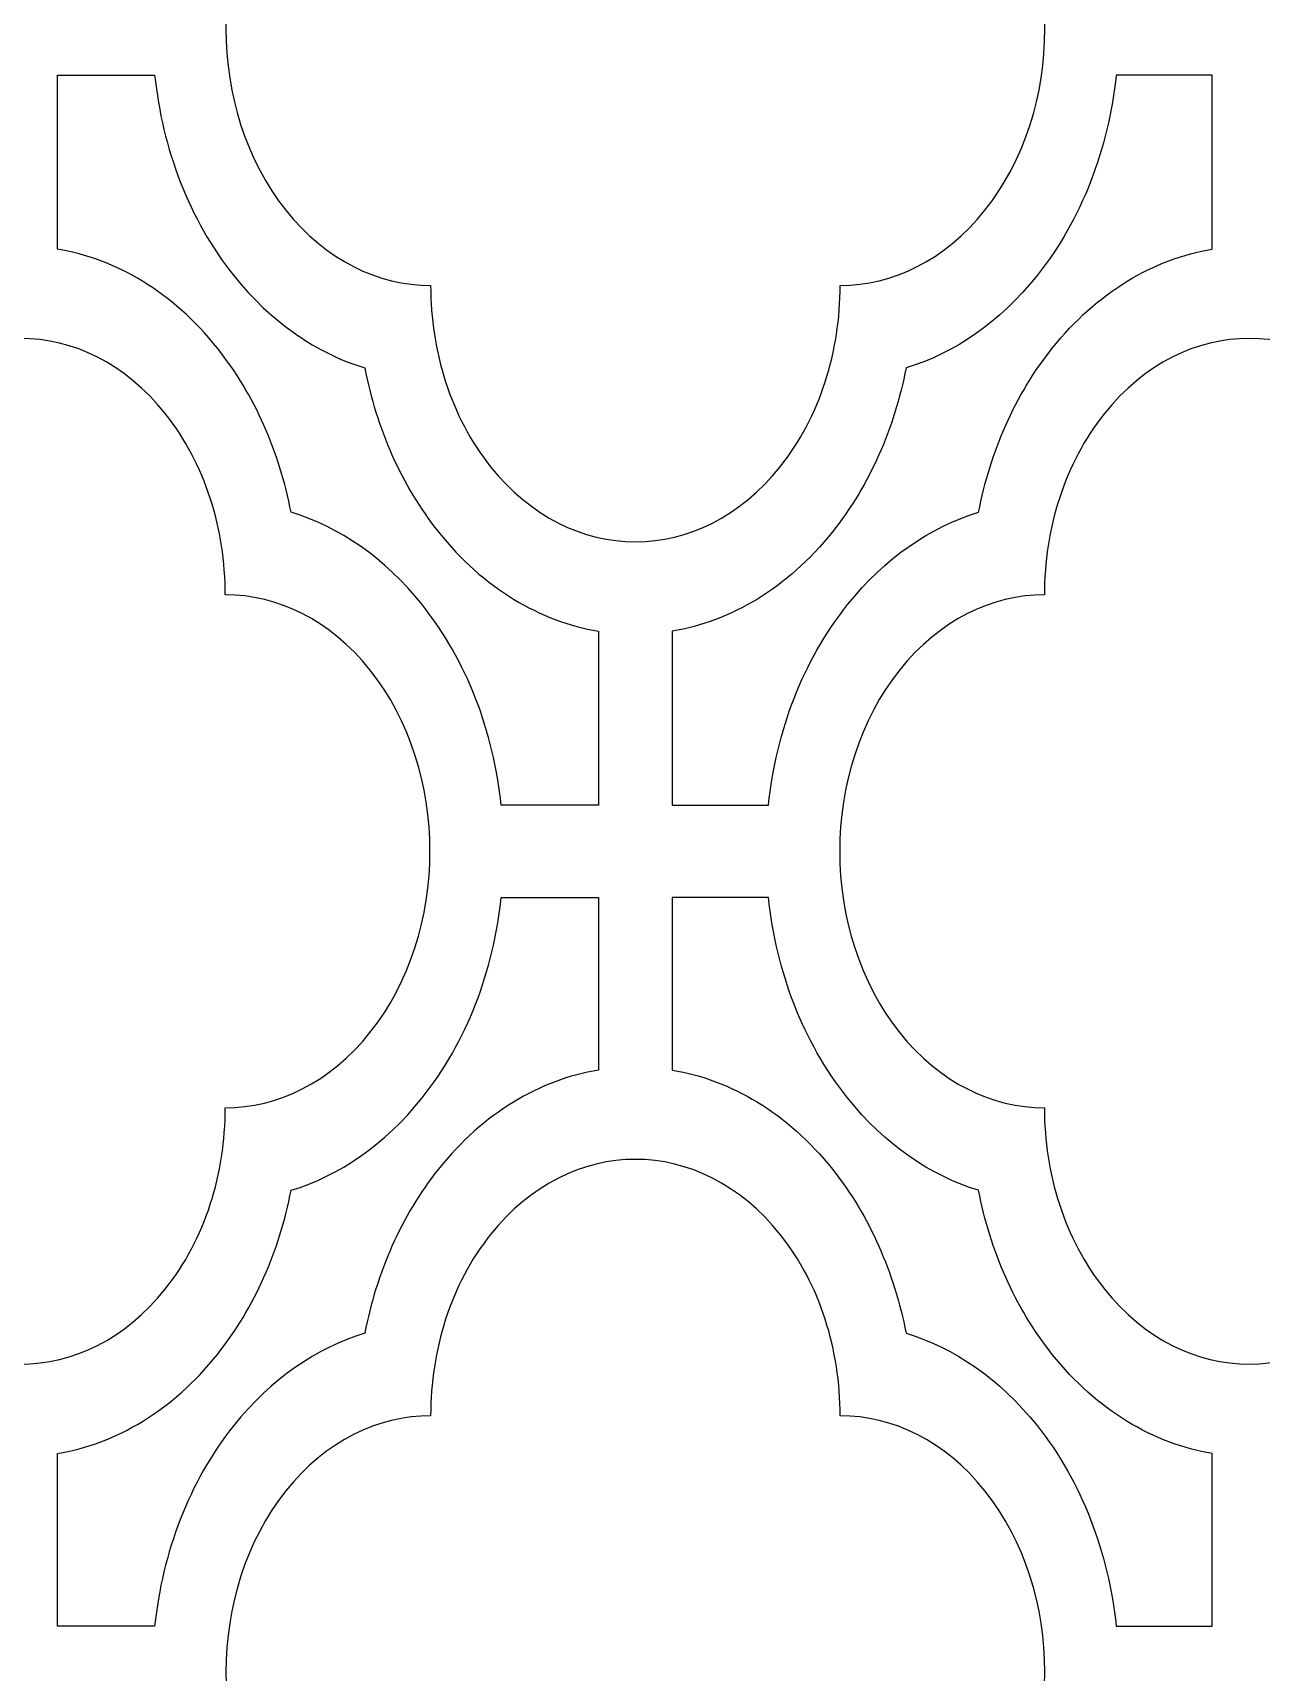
# Model space of a CAD drawing. Header units: centimetres. Extents: x -88 to 88, y -108 to 108.
# Drawn here: x -60.54 to -33.75, y 0 to 35.75 of the extents above; entities that cross this region are included whole.
import ezdxf

# ---------------------------------------------------------------- set-up
doc = ezdxf.new("R2010")
doc.units = ezdxf.units.CM
doc.header["$MEASUREMENT"] = 0
doc.layers.add('layer 1', color=7, linetype='Continuous')

msp = doc.modelspace()

# ---------------------------------------------------------------- linework, layer by layer
at = {"layer": 'layer 1', "color": 114}
for points, knots in [([(-51.86683, 41.42393), (-51.86634, 42.85459), (-51.43037, 44.28506), (-50.55893, 45.37636), (-50.55893, 45.37636), (-48.81504, 47.5602), (-45.98659, 47.56019), (-44.24272, 45.37636), (-44.24272, 45.37636), (-43.37128, 44.28506), (-42.9353, 42.85461), (-42.93481, 41.42393), (-42.93481, 41.42393), (-41.79237, 41.42333), (-40.65009, 40.87736), (-39.77865, 39.78607), (-39.77865, 39.78607), (-38.03478, 37.60222), (-38.03478, 34.06019), (-39.77865, 31.87635), (-39.77865, 31.87635), (-40.65003, 30.78513), (-41.79222, 30.23918), (-42.93458, 30.23849), (-42.93458, 30.23849), (-42.93507, 28.80776), (-43.37107, 27.37721), (-44.24256, 26.28586), (-44.24256, 26.28586), (-45.98652, 24.10191), (-48.81511, 24.10193), (-50.55908, 26.28587), (-50.55908, 26.28587), (-51.43056, 27.37721), (-51.86656, 28.80773), (-51.86704, 30.23847), (-51.86704, 30.23847), (-53.0094, 30.23915), (-54.1516, 30.78513), (-55.02298, 31.87635), (-55.02298, 31.87635), (-56.76686, 34.06019), (-56.76686, 37.60222), (-55.02298, 39.78607), (-55.02298, 39.78607), (-54.15155, 40.87736), (-53.00927, 41.42333), (-51.86683, 41.42393)], [0, 0, 0, 0, 0.07692308, 0.07692308, 0.07692308, 0.07692308, 0.15384615, 0.15384615, 0.15384615, 0.15384615, 0.23076923, 0.23076923, 0.23076923, 0.23076923, 0.30769231, 0.30769231, 0.30769231, 0.30769231, 0.38461538, 0.38461538, 0.38461538, 0.38461538, 0.46153846, 0.46153846, 0.46153846, 0.46153846, 0.53846154, 0.53846154, 0.53846154, 0.53846154, 0.61538462, 0.61538462, 0.61538462, 0.61538462, 0.69230769, 0.69230769, 0.69230769, 0.69230769, 0.76923077, 0.76923077, 0.76923077, 0.76923077, 0.84615385, 0.84615385, 0.84615385, 0.84615385, 1, 1, 1, 1]), ([(-48.20473, 18.90661), (-48.20473, 18.90661), (-48.20474, 19.90816), (-48.20474, 19.90816), (-48.20474, 19.90816), (-48.20474, 19.90816), (-48.20474, 19.9174), (-48.20474, 19.9174), (-48.20474, 19.9174), (-48.20474, 19.9174), (-48.20473, 22.70091), (-48.20473, 22.70091), (-48.20473, 22.70091), (-49.4817, 22.91317), (-50.71506, 23.63356), (-51.69605, 24.86204), (-51.69605, 24.86204), (-52.51342, 25.88563), (-53.04909, 27.12863), (-53.30309, 28.43979), (-53.30309, 28.43979), (-54.35013, 28.75788), (-55.34273, 29.42874), (-56.16011, 30.45234), (-56.16011, 30.45234), (-57.14109, 31.68081), (-57.71634, 33.2253), (-57.88584, 34.82439), (-57.88584, 34.82439), (-57.88584, 34.82439), (-60.0081, 34.82434), (-60.0081, 34.82434), (-60.0081, 34.82434), (-60.0081, 34.82434), (-60.0081, 31.03028), (-60.0081, 31.03028), (-60.0081, 31.03028), (-58.73116, 30.81802), (-57.49778, 30.09765), (-56.51679, 28.86917), (-56.51679, 28.86917), (-55.69941, 27.84557), (-55.16371, 26.60255), (-54.90972, 25.29136), (-54.90972, 25.29136), (-53.8627, 24.97328), (-52.8701, 24.30246), (-52.05273, 23.27887), (-52.05273, 23.27887), (-51.07169, 22.05033), (-50.49643, 20.50574), (-50.32696, 18.90656), (-50.32696, 18.90656), (-50.32696, 18.90656), (-48.20473, 18.90661), (-48.20473, 18.90661)], [0, 0, 0, 0, 0.06666667, 0.06666667, 0.06666667, 0.06666667, 0.13333333, 0.13333333, 0.13333333, 0.13333333, 0.2, 0.2, 0.2, 0.2, 0.26666667, 0.26666667, 0.26666667, 0.26666667, 0.33333333, 0.33333333, 0.33333333, 0.33333333, 0.4, 0.4, 0.4, 0.4, 0.46666667, 0.46666667, 0.46666667, 0.46666667, 0.53333333, 0.53333333, 0.53333333, 0.53333333, 0.6, 0.6, 0.6, 0.6, 0.66666667, 0.66666667, 0.66666667, 0.66666667, 0.73333333, 0.73333333, 0.73333333, 0.73333333, 0.8, 0.8, 0.8, 0.8, 0.86666667, 0.86666667, 0.86666667, 0.86666667, 1, 1, 1, 1]), ([(-46.59689, 18.90661), (-46.59689, 18.90661), (-46.5969, 19.92828), (-46.5969, 19.92828), (-46.5969, 19.92828), (-46.5969, 19.92828), (-46.5969, 19.93893), (-46.5969, 19.93893), (-46.5969, 19.93893), (-46.5969, 19.93893), (-46.59694, 22.7009), (-46.59694, 22.7009), (-46.59694, 22.7009), (-45.31996, 22.91315), (-44.08659, 23.63354), (-43.10559, 24.86204), (-43.10559, 24.86204), (-42.28822, 25.88562), (-41.75251, 27.12863), (-41.49851, 28.4398), (-41.49851, 28.4398), (-40.45148, 28.75788), (-39.45889, 29.42876), (-38.64152, 30.45234), (-38.64152, 30.45234), (-37.66056, 31.68079), (-37.08527, 33.22525), (-36.91575, 34.82433), (-36.91575, 34.82433), (-36.91575, 34.82433), (-34.81855, 34.82433), (-34.81855, 34.82433), (-34.81855, 34.82433), (-34.81855, 34.82433), (-34.81854, 34.82433), (-34.81854, 34.82433), (-34.81854, 34.82433), (-34.81854, 34.82433), (-34.81854, 34.82433), (-34.81854, 34.82433), (-34.81854, 34.82433), (-34.81854, 34.82433), (-34.81854, 33.80121), (-34.81854, 33.80121), (-34.81854, 33.80121), (-34.81854, 33.80121), (-34.8185, 31.03004), (-34.8185, 31.03004), (-34.8185, 31.03004), (-36.09548, 30.8178), (-37.32885, 30.09741), (-38.30985, 28.8689), (-38.30985, 28.8689), (-39.12722, 27.84532), (-39.66293, 26.60231), (-39.91693, 25.29114), (-39.91693, 25.29114), (-40.96396, 24.97306), (-41.95655, 24.30218), (-42.77392, 23.2786), (-42.77392, 23.2786), (-43.75488, 22.05015), (-44.33017, 20.50569), (-44.49969, 18.90661), (-44.49969, 18.90661), (-44.49969, 18.90661), (-46.59689, 18.90661), (-46.59689, 18.90661)], [0, 0, 0, 0, 0.05555556, 0.05555556, 0.05555556, 0.05555556, 0.11111111, 0.11111111, 0.11111111, 0.11111111, 0.16666667, 0.16666667, 0.16666667, 0.16666667, 0.22222222, 0.22222222, 0.22222222, 0.22222222, 0.27777778, 0.27777778, 0.27777778, 0.27777778, 0.33333333, 0.33333333, 0.33333333, 0.33333333, 0.38888889, 0.38888889, 0.38888889, 0.38888889, 0.44444444, 0.44444444, 0.44444444, 0.44444444, 0.5, 0.5, 0.5, 0.5, 0.55555556, 0.55555556, 0.55555556, 0.55555556, 0.61111111, 0.61111111, 0.61111111, 0.61111111, 0.66666667, 0.66666667, 0.66666667, 0.66666667, 0.72222222, 0.72222222, 0.72222222, 0.72222222, 0.77777778, 0.77777778, 0.77777778, 0.77777778, 0.83333333, 0.83333333, 0.83333333, 0.83333333, 0.88888889, 0.88888889, 0.88888889, 0.88888889, 1, 1, 1, 1]), ([(-65.27803, 23.49273), (-65.27754, 24.92339), (-64.84157, 26.35386), (-63.97013, 27.44515), (-63.97013, 27.44515), (-62.22624, 29.629), (-59.3978, 29.62899), (-57.65392, 27.44515), (-57.65392, 27.44515), (-56.78249, 26.35386), (-56.3465, 24.92341), (-56.34601, 23.49273), (-56.34601, 23.49273), (-55.20358, 23.49212), (-54.06129, 22.94616), (-53.18986, 21.85487), (-53.18986, 21.85487), (-51.44598, 19.67102), (-51.44598, 16.12899), (-53.18986, 13.94515), (-53.18986, 13.94515), (-54.06124, 12.85393), (-55.20342, 12.30797), (-56.34579, 12.30729), (-56.34579, 12.30729), (-56.34627, 10.87655), (-56.78227, 9.44601), (-57.65376, 8.35465), (-57.65376, 8.35465), (-59.39773, 6.1707), (-62.22632, 6.17073), (-63.97028, 8.35466), (-63.97028, 8.35466), (-64.84176, 9.44601), (-65.27776, 10.87653), (-65.27825, 12.30727), (-65.27825, 12.30727), (-66.42061, 12.30795), (-67.5628, 12.85393), (-68.43418, 13.94515), (-68.43418, 13.94515), (-70.17807, 16.12899), (-70.17807, 19.67102), (-68.43418, 21.85487), (-68.43418, 21.85487), (-67.56275, 22.94616), (-66.42048, 23.49212), (-65.27803, 23.49273)], [0, 0, 0, 0, 0.07692308, 0.07692308, 0.07692308, 0.07692308, 0.15384615, 0.15384615, 0.15384615, 0.15384615, 0.23076923, 0.23076923, 0.23076923, 0.23076923, 0.30769231, 0.30769231, 0.30769231, 0.30769231, 0.38461538, 0.38461538, 0.38461538, 0.38461538, 0.46153846, 0.46153846, 0.46153846, 0.46153846, 0.53846154, 0.53846154, 0.53846154, 0.53846154, 0.61538462, 0.61538462, 0.61538462, 0.61538462, 0.69230769, 0.69230769, 0.69230769, 0.69230769, 0.76923077, 0.76923077, 0.76923077, 0.76923077, 0.84615385, 0.84615385, 0.84615385, 0.84615385, 1, 1, 1, 1]), ([(-29.54861, 12.30701), (-29.5491, 10.87635), (-29.98507, 9.44588), (-30.85651, 8.35459), (-30.85651, 8.35459), (-32.6004, 6.17074), (-35.42885, 6.17075), (-37.17272, 8.35459), (-37.17272, 8.35459), (-38.04416, 9.44588), (-38.48014, 10.87633), (-38.48063, 12.30701), (-38.48063, 12.30701), (-39.62307, 12.30762), (-40.76535, 12.85358), (-41.63679, 13.94487), (-41.63679, 13.94487), (-43.38066, 16.12872), (-43.38066, 19.67075), (-41.63679, 21.85459), (-41.63679, 21.85459), (-40.76541, 22.94581), (-39.62322, 23.49177), (-38.48086, 23.49245), (-38.48086, 23.49245), (-38.48037, 24.92319), (-38.04437, 26.35373), (-37.17288, 27.44509), (-37.17288, 27.44509), (-35.42892, 29.62904), (-32.60033, 29.62901), (-30.85636, 27.44508), (-30.85636, 27.44508), (-29.98488, 26.35373), (-29.54888, 24.92321), (-29.5484, 23.49247), (-29.5484, 23.49247), (-28.40604, 23.49179), (-27.26384, 22.94581), (-26.39246, 21.85459), (-26.39246, 21.85459), (-24.64858, 19.67075), (-24.64858, 16.12872), (-26.39246, 13.94487), (-26.39246, 13.94487), (-27.26389, 12.85358), (-28.40617, 12.30762), (-29.54861, 12.30701)], [0, 0, 0, 0, 0.07692308, 0.07692308, 0.07692308, 0.07692308, 0.15384615, 0.15384615, 0.15384615, 0.15384615, 0.23076923, 0.23076923, 0.23076923, 0.23076923, 0.30769231, 0.30769231, 0.30769231, 0.30769231, 0.38461538, 0.38461538, 0.38461538, 0.38461538, 0.46153846, 0.46153846, 0.46153846, 0.46153846, 0.53846154, 0.53846154, 0.53846154, 0.53846154, 0.61538462, 0.61538462, 0.61538462, 0.61538462, 0.69230769, 0.69230769, 0.69230769, 0.69230769, 0.76923077, 0.76923077, 0.76923077, 0.76923077, 0.84615385, 0.84615385, 0.84615385, 0.84615385, 1, 1, 1, 1]), ([(-48.20473, 16.89313), (-48.20473, 16.89313), (-48.20474, 16.89313), (-48.20474, 16.89313), (-48.20474, 16.89313), (-48.20474, 16.89313), (-50.32696, 16.89313), (-50.32696, 16.89313), (-50.32696, 16.89313), (-50.49647, 15.29405), (-51.07177, 13.74959), (-52.05273, 12.52114), (-52.05273, 12.52114), (-52.87009, 11.49756), (-53.86269, 10.82668), (-54.90972, 10.5086), (-54.90972, 10.5086), (-55.16372, 9.19743), (-55.69943, 7.95442), (-56.51679, 6.93084), (-56.51679, 6.93084), (-57.4978, 5.70233), (-58.73117, 4.98194), (-60.00814, 4.7697), (-60.00814, 4.7697), (-60.00814, 4.7697), (-60.00811, 2.00427), (-60.00811, 2.00427), (-60.00811, 2.00427), (-60.00811, 2.00427), (-60.00811, 1.9971), (-60.00811, 1.9971), (-60.00811, 1.9971), (-60.00811, 1.9971), (-60.0081, 1.00673), (-60.0081, 1.00673), (-60.0081, 1.00673), (-60.0081, 1.00673), (-57.88588, 1.00673), (-57.88588, 1.00673), (-57.88588, 1.00673), (-57.71637, 2.60581), (-57.14107, 4.15027), (-56.16011, 5.37872), (-56.16011, 5.37872), (-55.34274, 6.4023), (-54.35015, 7.07318), (-53.30312, 7.39126), (-53.30312, 7.39126), (-53.04912, 8.70243), (-52.51341, 9.94544), (-51.69605, 10.96902), (-51.69605, 10.96902), (-50.71504, 12.19752), (-49.48167, 12.91792), (-48.20469, 13.13016), (-48.20469, 13.13016), (-48.20469, 13.13016), (-48.20474, 16.88187), (-48.20474, 16.88187), (-48.20474, 16.88187), (-48.20474, 16.88187), (-48.20474, 16.89312), (-48.20474, 16.89312), (-48.20474, 16.89312), (-48.20474, 16.89312), (-48.20474, 16.89313), (-48.20474, 16.89313), (-48.20474, 16.89313), (-48.20474, 16.89313), (-48.20474, 16.89314), (-48.20474, 16.89314), (-48.20474, 16.89314), (-48.20474, 16.89314), (-48.20473, 16.89313), (-48.20473, 16.89313)], [0, 0, 0, 0, 0.05, 0.05, 0.05, 0.05, 0.1, 0.1, 0.1, 0.1, 0.15, 0.15, 0.15, 0.15, 0.2, 0.2, 0.2, 0.2, 0.25, 0.25, 0.25, 0.25, 0.3, 0.3, 0.3, 0.3, 0.35, 0.35, 0.35, 0.35, 0.4, 0.4, 0.4, 0.4, 0.45, 0.45, 0.45, 0.45, 0.5, 0.5, 0.5, 0.5, 0.55, 0.55, 0.55, 0.55, 0.6, 0.6, 0.6, 0.6, 0.65, 0.65, 0.65, 0.65, 0.7, 0.7, 0.7, 0.7, 0.75, 0.75, 0.75, 0.75, 0.8, 0.8, 0.8, 0.8, 0.85, 0.85, 0.85, 0.85, 0.9, 0.9, 0.9, 0.9, 1, 1, 1, 1]), ([(-34.81855, 1.00672), (-34.81855, 1.00672), (-36.91579, 1.00668), (-36.91579, 1.00668), (-36.91579, 1.00668), (-37.08529, 2.60576), (-37.66054, 4.15025), (-38.64152, 5.37872), (-38.64152, 5.37872), (-39.45891, 6.40232), (-40.4515, 7.07318), (-41.49855, 7.39127), (-41.49855, 7.39127), (-41.75254, 8.70243), (-42.28821, 9.94543), (-43.10559, 10.96902), (-43.10559, 10.96902), (-44.08658, 12.1975), (-45.31994, 12.91789), (-46.5969, 13.13015), (-46.5969, 13.13015), (-46.5969, 13.13015), (-46.59689, 15.88119), (-46.59689, 15.88119), (-46.59689, 15.88119), (-46.59689, 15.88119), (-46.59689, 16.89315), (-46.59689, 16.89315), (-46.59689, 16.89315), (-46.59689, 16.89315), (-44.49969, 16.89318), (-44.49969, 16.89318), (-44.49969, 16.89318), (-44.33022, 15.294), (-43.75495, 13.74941), (-42.77392, 12.52087), (-42.77392, 12.52087), (-41.95654, 11.49728), (-40.96395, 10.82646), (-39.91693, 10.50838), (-39.91693, 10.50838), (-39.66293, 9.19719), (-39.12724, 7.95417), (-38.30985, 6.93057), (-38.30985, 6.93057), (-37.32886, 5.70209), (-36.09549, 4.98172), (-34.81855, 4.76946), (-34.81855, 4.76946), (-34.81855, 4.76946), (-34.81855, 1.00672), (-34.81855, 1.00672)], [0, 0, 0, 0, 0.07142857, 0.07142857, 0.07142857, 0.07142857, 0.14285714, 0.14285714, 0.14285714, 0.14285714, 0.21428571, 0.21428571, 0.21428571, 0.21428571, 0.28571429, 0.28571429, 0.28571429, 0.28571429, 0.35714286, 0.35714286, 0.35714286, 0.35714286, 0.42857143, 0.42857143, 0.42857143, 0.42857143, 0.5, 0.5, 0.5, 0.5, 0.57142857, 0.57142857, 0.57142857, 0.57142857, 0.64285714, 0.64285714, 0.64285714, 0.64285714, 0.71428571, 0.71428571, 0.71428571, 0.71428571, 0.78571429, 0.78571429, 0.78571429, 0.78571429, 0.85714286, 0.85714286, 0.85714286, 0.85714286, 1, 1, 1, 1]), ([(-42.93481, -5.59287), (-42.9353, -7.02353), (-43.37127, -8.454), (-44.24271, -9.54529), (-44.24271, -9.54529), (-45.98659, -11.72914), (-48.81504, -11.72913), (-50.55892, -9.54529), (-50.55892, -9.54529), (-51.43035, -8.454), (-51.86634, -7.02355), (-51.86683, -5.59287), (-51.86683, -5.59287), (-53.00926, -5.59226), (-54.15155, -5.0463), (-55.02298, -3.95501), (-55.02298, -3.95501), (-56.76686, -1.77116), (-56.76686, 1.77087), (-55.02298, 3.95471), (-55.02298, 3.95471), (-54.1516, 5.04593), (-53.00941, 5.59188), (-51.86705, 5.59257), (-51.86705, 5.59257), (-51.86657, 7.0233), (-51.43056, 8.45385), (-50.55908, 9.54521), (-50.55908, 9.54521), (-48.81511, 11.72915), (-45.98652, 11.72913), (-44.24256, 9.54519), (-44.24256, 9.54519), (-43.37108, 8.45385), (-42.93508, 7.02333), (-42.93459, 5.59259), (-42.93459, 5.59259), (-41.79223, 5.59191), (-40.65003, 5.04593), (-39.77865, 3.95471), (-39.77865, 3.95471), (-38.03477, 1.77087), (-38.03477, -1.77116), (-39.77865, -3.95501), (-39.77865, -3.95501), (-40.65009, -5.0463), (-41.79236, -5.59226), (-42.93481, -5.59287)], [0, 0, 0, 0, 0.07692308, 0.07692308, 0.07692308, 0.07692308, 0.15384615, 0.15384615, 0.15384615, 0.15384615, 0.23076923, 0.23076923, 0.23076923, 0.23076923, 0.30769231, 0.30769231, 0.30769231, 0.30769231, 0.38461538, 0.38461538, 0.38461538, 0.38461538, 0.46153846, 0.46153846, 0.46153846, 0.46153846, 0.53846154, 0.53846154, 0.53846154, 0.53846154, 0.61538462, 0.61538462, 0.61538462, 0.61538462, 0.69230769, 0.69230769, 0.69230769, 0.69230769, 0.76923077, 0.76923077, 0.76923077, 0.76923077, 0.84615385, 0.84615385, 0.84615385, 0.84615385, 1, 1, 1, 1])]:
    msp.add_open_spline(points, degree=3, knots=knots, dxfattribs=at)
at = {"layer": 'layer 1', "color": 250, "lineweight": 9}
for points, knots in [([(-51.86683, 41.42393), (-51.86634, 42.85459), (-51.43037, 44.28506), (-50.55893, 45.37636), (-50.55893, 45.37636), (-48.81504, 47.5602), (-45.98659, 47.56019), (-44.24272, 45.37636), (-44.24272, 45.37636), (-43.37128, 44.28506), (-42.9353, 42.85461), (-42.93481, 41.42393), (-42.93481, 41.42393), (-41.79237, 41.42333), (-40.65009, 40.87736), (-39.77865, 39.78607), (-39.77865, 39.78607), (-38.03478, 37.60222), (-38.03478, 34.06019), (-39.77865, 31.87635), (-39.77865, 31.87635), (-40.65003, 30.78513), (-41.79222, 30.23918), (-42.93458, 30.23849), (-42.93458, 30.23849), (-42.93507, 28.80776), (-43.37107, 27.37721), (-44.24256, 26.28586), (-44.24256, 26.28586), (-45.98652, 24.10191), (-48.81511, 24.10193), (-50.55908, 26.28587), (-50.55908, 26.28587), (-51.43056, 27.37721), (-51.86656, 28.80773), (-51.86704, 30.23847), (-51.86704, 30.23847), (-53.0094, 30.23915), (-54.1516, 30.78513), (-55.02298, 31.87635), (-55.02298, 31.87635), (-56.76686, 34.06019), (-56.76686, 37.60222), (-55.02298, 39.78607), (-55.02298, 39.78607), (-54.15155, 40.87736), (-53.00927, 41.42333), (-51.86683, 41.42393)], [0, 0, 0, 0, 0.07692308, 0.07692308, 0.07692308, 0.07692308, 0.15384615, 0.15384615, 0.15384615, 0.15384615, 0.23076923, 0.23076923, 0.23076923, 0.23076923, 0.30769231, 0.30769231, 0.30769231, 0.30769231, 0.38461538, 0.38461538, 0.38461538, 0.38461538, 0.46153846, 0.46153846, 0.46153846, 0.46153846, 0.53846154, 0.53846154, 0.53846154, 0.53846154, 0.61538462, 0.61538462, 0.61538462, 0.61538462, 0.69230769, 0.69230769, 0.69230769, 0.69230769, 0.76923077, 0.76923077, 0.76923077, 0.76923077, 0.84615385, 0.84615385, 0.84615385, 0.84615385, 1, 1, 1, 1]), ([(-48.20473, 18.90661), (-48.20473, 18.90661), (-48.20474, 19.90816), (-48.20474, 19.90816), (-48.20474, 19.90816), (-48.20474, 19.90816), (-48.20474, 19.9174), (-48.20474, 19.9174), (-48.20474, 19.9174), (-48.20474, 19.9174), (-48.20473, 22.70091), (-48.20473, 22.70091), (-48.20473, 22.70091), (-49.4817, 22.91317), (-50.71506, 23.63356), (-51.69605, 24.86204), (-51.69605, 24.86204), (-52.51342, 25.88563), (-53.04909, 27.12863), (-53.30309, 28.43979), (-53.30309, 28.43979), (-54.35013, 28.75788), (-55.34273, 29.42874), (-56.16011, 30.45234), (-56.16011, 30.45234), (-57.14109, 31.68081), (-57.71634, 33.2253), (-57.88584, 34.82439), (-57.88584, 34.82439), (-57.88584, 34.82439), (-60.0081, 34.82434), (-60.0081, 34.82434), (-60.0081, 34.82434), (-60.0081, 34.82434), (-60.0081, 31.03028), (-60.0081, 31.03028), (-60.0081, 31.03028), (-58.73116, 30.81802), (-57.49778, 30.09765), (-56.51679, 28.86917), (-56.51679, 28.86917), (-55.69941, 27.84557), (-55.16371, 26.60255), (-54.90972, 25.29136), (-54.90972, 25.29136), (-53.8627, 24.97328), (-52.8701, 24.30246), (-52.05273, 23.27887), (-52.05273, 23.27887), (-51.07169, 22.05033), (-50.49643, 20.50574), (-50.32696, 18.90656), (-50.32696, 18.90656), (-50.32696, 18.90656), (-48.20473, 18.90661), (-48.20473, 18.90661)], [0, 0, 0, 0, 0.06666667, 0.06666667, 0.06666667, 0.06666667, 0.13333333, 0.13333333, 0.13333333, 0.13333333, 0.2, 0.2, 0.2, 0.2, 0.26666667, 0.26666667, 0.26666667, 0.26666667, 0.33333333, 0.33333333, 0.33333333, 0.33333333, 0.4, 0.4, 0.4, 0.4, 0.46666667, 0.46666667, 0.46666667, 0.46666667, 0.53333333, 0.53333333, 0.53333333, 0.53333333, 0.6, 0.6, 0.6, 0.6, 0.66666667, 0.66666667, 0.66666667, 0.66666667, 0.73333333, 0.73333333, 0.73333333, 0.73333333, 0.8, 0.8, 0.8, 0.8, 0.86666667, 0.86666667, 0.86666667, 0.86666667, 1, 1, 1, 1]), ([(-46.59689, 18.90661), (-46.59689, 18.90661), (-46.5969, 19.92828), (-46.5969, 19.92828), (-46.5969, 19.92828), (-46.5969, 19.92828), (-46.5969, 19.93893), (-46.5969, 19.93893), (-46.5969, 19.93893), (-46.5969, 19.93893), (-46.59694, 22.7009), (-46.59694, 22.7009), (-46.59694, 22.7009), (-45.31996, 22.91315), (-44.08659, 23.63354), (-43.10559, 24.86204), (-43.10559, 24.86204), (-42.28822, 25.88562), (-41.75251, 27.12863), (-41.49851, 28.4398), (-41.49851, 28.4398), (-40.45148, 28.75788), (-39.45889, 29.42876), (-38.64152, 30.45234), (-38.64152, 30.45234), (-37.66056, 31.68079), (-37.08527, 33.22525), (-36.91575, 34.82433), (-36.91575, 34.82433), (-36.91575, 34.82433), (-34.81855, 34.82433), (-34.81855, 34.82433), (-34.81855, 34.82433), (-34.81855, 34.82433), (-34.81854, 34.82433), (-34.81854, 34.82433), (-34.81854, 34.82433), (-34.81854, 34.82433), (-34.81854, 34.82433), (-34.81854, 34.82433), (-34.81854, 34.82433), (-34.81854, 34.82433), (-34.81854, 33.80121), (-34.81854, 33.80121), (-34.81854, 33.80121), (-34.81854, 33.80121), (-34.8185, 31.03004), (-34.8185, 31.03004), (-34.8185, 31.03004), (-36.09548, 30.8178), (-37.32885, 30.09741), (-38.30985, 28.8689), (-38.30985, 28.8689), (-39.12722, 27.84532), (-39.66293, 26.60231), (-39.91693, 25.29114), (-39.91693, 25.29114), (-40.96396, 24.97306), (-41.95655, 24.30218), (-42.77392, 23.2786), (-42.77392, 23.2786), (-43.75488, 22.05015), (-44.33017, 20.50569), (-44.49969, 18.90661), (-44.49969, 18.90661), (-44.49969, 18.90661), (-46.59689, 18.90661), (-46.59689, 18.90661)], [0, 0, 0, 0, 0.05555556, 0.05555556, 0.05555556, 0.05555556, 0.11111111, 0.11111111, 0.11111111, 0.11111111, 0.16666667, 0.16666667, 0.16666667, 0.16666667, 0.22222222, 0.22222222, 0.22222222, 0.22222222, 0.27777778, 0.27777778, 0.27777778, 0.27777778, 0.33333333, 0.33333333, 0.33333333, 0.33333333, 0.38888889, 0.38888889, 0.38888889, 0.38888889, 0.44444444, 0.44444444, 0.44444444, 0.44444444, 0.5, 0.5, 0.5, 0.5, 0.55555556, 0.55555556, 0.55555556, 0.55555556, 0.61111111, 0.61111111, 0.61111111, 0.61111111, 0.66666667, 0.66666667, 0.66666667, 0.66666667, 0.72222222, 0.72222222, 0.72222222, 0.72222222, 0.77777778, 0.77777778, 0.77777778, 0.77777778, 0.83333333, 0.83333333, 0.83333333, 0.83333333, 0.88888889, 0.88888889, 0.88888889, 0.88888889, 1, 1, 1, 1]), ([(-65.27803, 23.49273), (-65.27754, 24.92339), (-64.84157, 26.35386), (-63.97013, 27.44515), (-63.97013, 27.44515), (-62.22624, 29.629), (-59.3978, 29.62899), (-57.65392, 27.44515), (-57.65392, 27.44515), (-56.78249, 26.35386), (-56.3465, 24.92341), (-56.34601, 23.49273), (-56.34601, 23.49273), (-55.20358, 23.49212), (-54.06129, 22.94616), (-53.18986, 21.85487), (-53.18986, 21.85487), (-51.44598, 19.67102), (-51.44598, 16.12899), (-53.18986, 13.94515), (-53.18986, 13.94515), (-54.06124, 12.85393), (-55.20342, 12.30797), (-56.34579, 12.30729), (-56.34579, 12.30729), (-56.34627, 10.87655), (-56.78227, 9.44601), (-57.65376, 8.35465), (-57.65376, 8.35465), (-59.39773, 6.1707), (-62.22632, 6.17073), (-63.97028, 8.35466), (-63.97028, 8.35466), (-64.84176, 9.44601), (-65.27776, 10.87653), (-65.27825, 12.30727), (-65.27825, 12.30727), (-66.42061, 12.30795), (-67.5628, 12.85393), (-68.43418, 13.94515), (-68.43418, 13.94515), (-70.17807, 16.12899), (-70.17807, 19.67102), (-68.43418, 21.85487), (-68.43418, 21.85487), (-67.56275, 22.94616), (-66.42048, 23.49212), (-65.27803, 23.49273)], [0, 0, 0, 0, 0.07692308, 0.07692308, 0.07692308, 0.07692308, 0.15384615, 0.15384615, 0.15384615, 0.15384615, 0.23076923, 0.23076923, 0.23076923, 0.23076923, 0.30769231, 0.30769231, 0.30769231, 0.30769231, 0.38461538, 0.38461538, 0.38461538, 0.38461538, 0.46153846, 0.46153846, 0.46153846, 0.46153846, 0.53846154, 0.53846154, 0.53846154, 0.53846154, 0.61538462, 0.61538462, 0.61538462, 0.61538462, 0.69230769, 0.69230769, 0.69230769, 0.69230769, 0.76923077, 0.76923077, 0.76923077, 0.76923077, 0.84615385, 0.84615385, 0.84615385, 0.84615385, 1, 1, 1, 1]), ([(-29.54861, 12.30701), (-29.5491, 10.87635), (-29.98507, 9.44588), (-30.85651, 8.35459), (-30.85651, 8.35459), (-32.6004, 6.17074), (-35.42885, 6.17075), (-37.17272, 8.35459), (-37.17272, 8.35459), (-38.04416, 9.44588), (-38.48014, 10.87633), (-38.48063, 12.30701), (-38.48063, 12.30701), (-39.62307, 12.30762), (-40.76535, 12.85358), (-41.63679, 13.94487), (-41.63679, 13.94487), (-43.38066, 16.12872), (-43.38066, 19.67075), (-41.63679, 21.85459), (-41.63679, 21.85459), (-40.76541, 22.94581), (-39.62322, 23.49177), (-38.48086, 23.49245), (-38.48086, 23.49245), (-38.48037, 24.92319), (-38.04437, 26.35373), (-37.17288, 27.44509), (-37.17288, 27.44509), (-35.42892, 29.62904), (-32.60033, 29.62901), (-30.85636, 27.44508), (-30.85636, 27.44508), (-29.98488, 26.35373), (-29.54888, 24.92321), (-29.5484, 23.49247), (-29.5484, 23.49247), (-28.40604, 23.49179), (-27.26384, 22.94581), (-26.39246, 21.85459), (-26.39246, 21.85459), (-24.64858, 19.67075), (-24.64858, 16.12872), (-26.39246, 13.94487), (-26.39246, 13.94487), (-27.26389, 12.85358), (-28.40617, 12.30762), (-29.54861, 12.30701)], [0, 0, 0, 0, 0.07692308, 0.07692308, 0.07692308, 0.07692308, 0.15384615, 0.15384615, 0.15384615, 0.15384615, 0.23076923, 0.23076923, 0.23076923, 0.23076923, 0.30769231, 0.30769231, 0.30769231, 0.30769231, 0.38461538, 0.38461538, 0.38461538, 0.38461538, 0.46153846, 0.46153846, 0.46153846, 0.46153846, 0.53846154, 0.53846154, 0.53846154, 0.53846154, 0.61538462, 0.61538462, 0.61538462, 0.61538462, 0.69230769, 0.69230769, 0.69230769, 0.69230769, 0.76923077, 0.76923077, 0.76923077, 0.76923077, 0.84615385, 0.84615385, 0.84615385, 0.84615385, 1, 1, 1, 1]), ([(-48.20473, 16.89313), (-48.20473, 16.89313), (-48.20474, 16.89313), (-48.20474, 16.89313), (-48.20474, 16.89313), (-48.20474, 16.89313), (-50.32696, 16.89313), (-50.32696, 16.89313), (-50.32696, 16.89313), (-50.49647, 15.29405), (-51.07177, 13.74959), (-52.05273, 12.52114), (-52.05273, 12.52114), (-52.87009, 11.49756), (-53.86269, 10.82668), (-54.90972, 10.5086), (-54.90972, 10.5086), (-55.16372, 9.19743), (-55.69943, 7.95442), (-56.51679, 6.93084), (-56.51679, 6.93084), (-57.4978, 5.70233), (-58.73117, 4.98194), (-60.00814, 4.7697), (-60.00814, 4.7697), (-60.00814, 4.7697), (-60.00811, 2.00427), (-60.00811, 2.00427), (-60.00811, 2.00427), (-60.00811, 2.00427), (-60.00811, 1.9971), (-60.00811, 1.9971), (-60.00811, 1.9971), (-60.00811, 1.9971), (-60.0081, 1.00673), (-60.0081, 1.00673), (-60.0081, 1.00673), (-60.0081, 1.00673), (-57.88588, 1.00673), (-57.88588, 1.00673), (-57.88588, 1.00673), (-57.71637, 2.60581), (-57.14107, 4.15027), (-56.16011, 5.37872), (-56.16011, 5.37872), (-55.34274, 6.4023), (-54.35015, 7.07318), (-53.30312, 7.39126), (-53.30312, 7.39126), (-53.04912, 8.70243), (-52.51341, 9.94544), (-51.69605, 10.96902), (-51.69605, 10.96902), (-50.71504, 12.19752), (-49.48167, 12.91792), (-48.20469, 13.13016), (-48.20469, 13.13016), (-48.20469, 13.13016), (-48.20474, 16.88187), (-48.20474, 16.88187), (-48.20474, 16.88187), (-48.20474, 16.88187), (-48.20474, 16.89312), (-48.20474, 16.89312), (-48.20474, 16.89312), (-48.20474, 16.89312), (-48.20474, 16.89313), (-48.20474, 16.89313), (-48.20474, 16.89313), (-48.20474, 16.89313), (-48.20474, 16.89314), (-48.20474, 16.89314)], [0, 0, 0, 0, 0.05263158, 0.05263158, 0.05263158, 0.05263158, 0.10526316, 0.10526316, 0.10526316, 0.10526316, 0.15789474, 0.15789474, 0.15789474, 0.15789474, 0.21052632, 0.21052632, 0.21052632, 0.21052632, 0.26315789, 0.26315789, 0.26315789, 0.26315789, 0.31578947, 0.31578947, 0.31578947, 0.31578947, 0.36842105, 0.36842105, 0.36842105, 0.36842105, 0.42105263, 0.42105263, 0.42105263, 0.42105263, 0.47368421, 0.47368421, 0.47368421, 0.47368421, 0.52631579, 0.52631579, 0.52631579, 0.52631579, 0.57894737, 0.57894737, 0.57894737, 0.57894737, 0.63157895, 0.63157895, 0.63157895, 0.63157895, 0.68421053, 0.68421053, 0.68421053, 0.68421053, 0.73684211, 0.73684211, 0.73684211, 0.73684211, 0.78947368, 0.78947368, 0.78947368, 0.78947368, 0.84210526, 0.84210526, 0.84210526, 0.84210526, 0.89473684, 0.89473684, 0.89473684, 0.89473684, 1, 1, 1, 1]), ([(-34.81855, 1.00672), (-34.81855, 1.00672), (-36.91579, 1.00668), (-36.91579, 1.00668), (-36.91579, 1.00668), (-37.08529, 2.60576), (-37.66054, 4.15025), (-38.64152, 5.37872), (-38.64152, 5.37872), (-39.45891, 6.40232), (-40.4515, 7.07318), (-41.49855, 7.39127), (-41.49855, 7.39127), (-41.75254, 8.70243), (-42.28821, 9.94543), (-43.10559, 10.96902), (-43.10559, 10.96902), (-44.08658, 12.1975), (-45.31994, 12.91789), (-46.5969, 13.13015), (-46.5969, 13.13015), (-46.5969, 13.13015), (-46.59689, 15.88119), (-46.59689, 15.88119), (-46.59689, 15.88119), (-46.59689, 15.88119), (-46.59689, 16.89315), (-46.59689, 16.89315), (-46.59689, 16.89315), (-46.59689, 16.89315), (-44.49969, 16.89318), (-44.49969, 16.89318), (-44.49969, 16.89318), (-44.33022, 15.294), (-43.75495, 13.74941), (-42.77392, 12.52087), (-42.77392, 12.52087), (-41.95654, 11.49728), (-40.96395, 10.82646), (-39.91693, 10.50838), (-39.91693, 10.50838), (-39.66293, 9.19719), (-39.12724, 7.95417), (-38.30985, 6.93057), (-38.30985, 6.93057), (-37.32886, 5.70209), (-36.09549, 4.98172), (-34.81855, 4.76946), (-34.81855, 4.76946), (-34.81855, 4.76946), (-34.81855, 1.00672), (-34.81855, 1.00672)], [0, 0, 0, 0, 0.07142857, 0.07142857, 0.07142857, 0.07142857, 0.14285714, 0.14285714, 0.14285714, 0.14285714, 0.21428571, 0.21428571, 0.21428571, 0.21428571, 0.28571429, 0.28571429, 0.28571429, 0.28571429, 0.35714286, 0.35714286, 0.35714286, 0.35714286, 0.42857143, 0.42857143, 0.42857143, 0.42857143, 0.5, 0.5, 0.5, 0.5, 0.57142857, 0.57142857, 0.57142857, 0.57142857, 0.64285714, 0.64285714, 0.64285714, 0.64285714, 0.71428571, 0.71428571, 0.71428571, 0.71428571, 0.78571429, 0.78571429, 0.78571429, 0.78571429, 0.85714286, 0.85714286, 0.85714286, 0.85714286, 1, 1, 1, 1]), ([(-42.93481, -5.59287), (-42.9353, -7.02353), (-43.37127, -8.454), (-44.24271, -9.54529), (-44.24271, -9.54529), (-45.98659, -11.72914), (-48.81504, -11.72913), (-50.55892, -9.54529), (-50.55892, -9.54529), (-51.43035, -8.454), (-51.86634, -7.02355), (-51.86683, -5.59287), (-51.86683, -5.59287), (-53.00926, -5.59226), (-54.15155, -5.0463), (-55.02298, -3.95501), (-55.02298, -3.95501), (-56.76686, -1.77116), (-56.76686, 1.77087), (-55.02298, 3.95471), (-55.02298, 3.95471), (-54.1516, 5.04593), (-53.00941, 5.59188), (-51.86705, 5.59257), (-51.86705, 5.59257), (-51.86657, 7.0233), (-51.43056, 8.45385), (-50.55908, 9.54521), (-50.55908, 9.54521), (-48.81511, 11.72915), (-45.98652, 11.72913), (-44.24256, 9.54519), (-44.24256, 9.54519), (-43.37108, 8.45385), (-42.93508, 7.02333), (-42.93459, 5.59259), (-42.93459, 5.59259), (-41.79223, 5.59191), (-40.65003, 5.04593), (-39.77865, 3.95471), (-39.77865, 3.95471), (-38.03477, 1.77087), (-38.03477, -1.77116), (-39.77865, -3.95501), (-39.77865, -3.95501), (-40.65009, -5.0463), (-41.79236, -5.59226), (-42.93481, -5.59287)], [0, 0, 0, 0, 0.07692308, 0.07692308, 0.07692308, 0.07692308, 0.15384615, 0.15384615, 0.15384615, 0.15384615, 0.23076923, 0.23076923, 0.23076923, 0.23076923, 0.30769231, 0.30769231, 0.30769231, 0.30769231, 0.38461538, 0.38461538, 0.38461538, 0.38461538, 0.46153846, 0.46153846, 0.46153846, 0.46153846, 0.53846154, 0.53846154, 0.53846154, 0.53846154, 0.61538462, 0.61538462, 0.61538462, 0.61538462, 0.69230769, 0.69230769, 0.69230769, 0.69230769, 0.76923077, 0.76923077, 0.76923077, 0.76923077, 0.84615385, 0.84615385, 0.84615385, 0.84615385, 1, 1, 1, 1])]:
    msp.add_open_spline(points, degree=3, knots=knots, dxfattribs=at)

doc.saveas('drawing.dxf')
